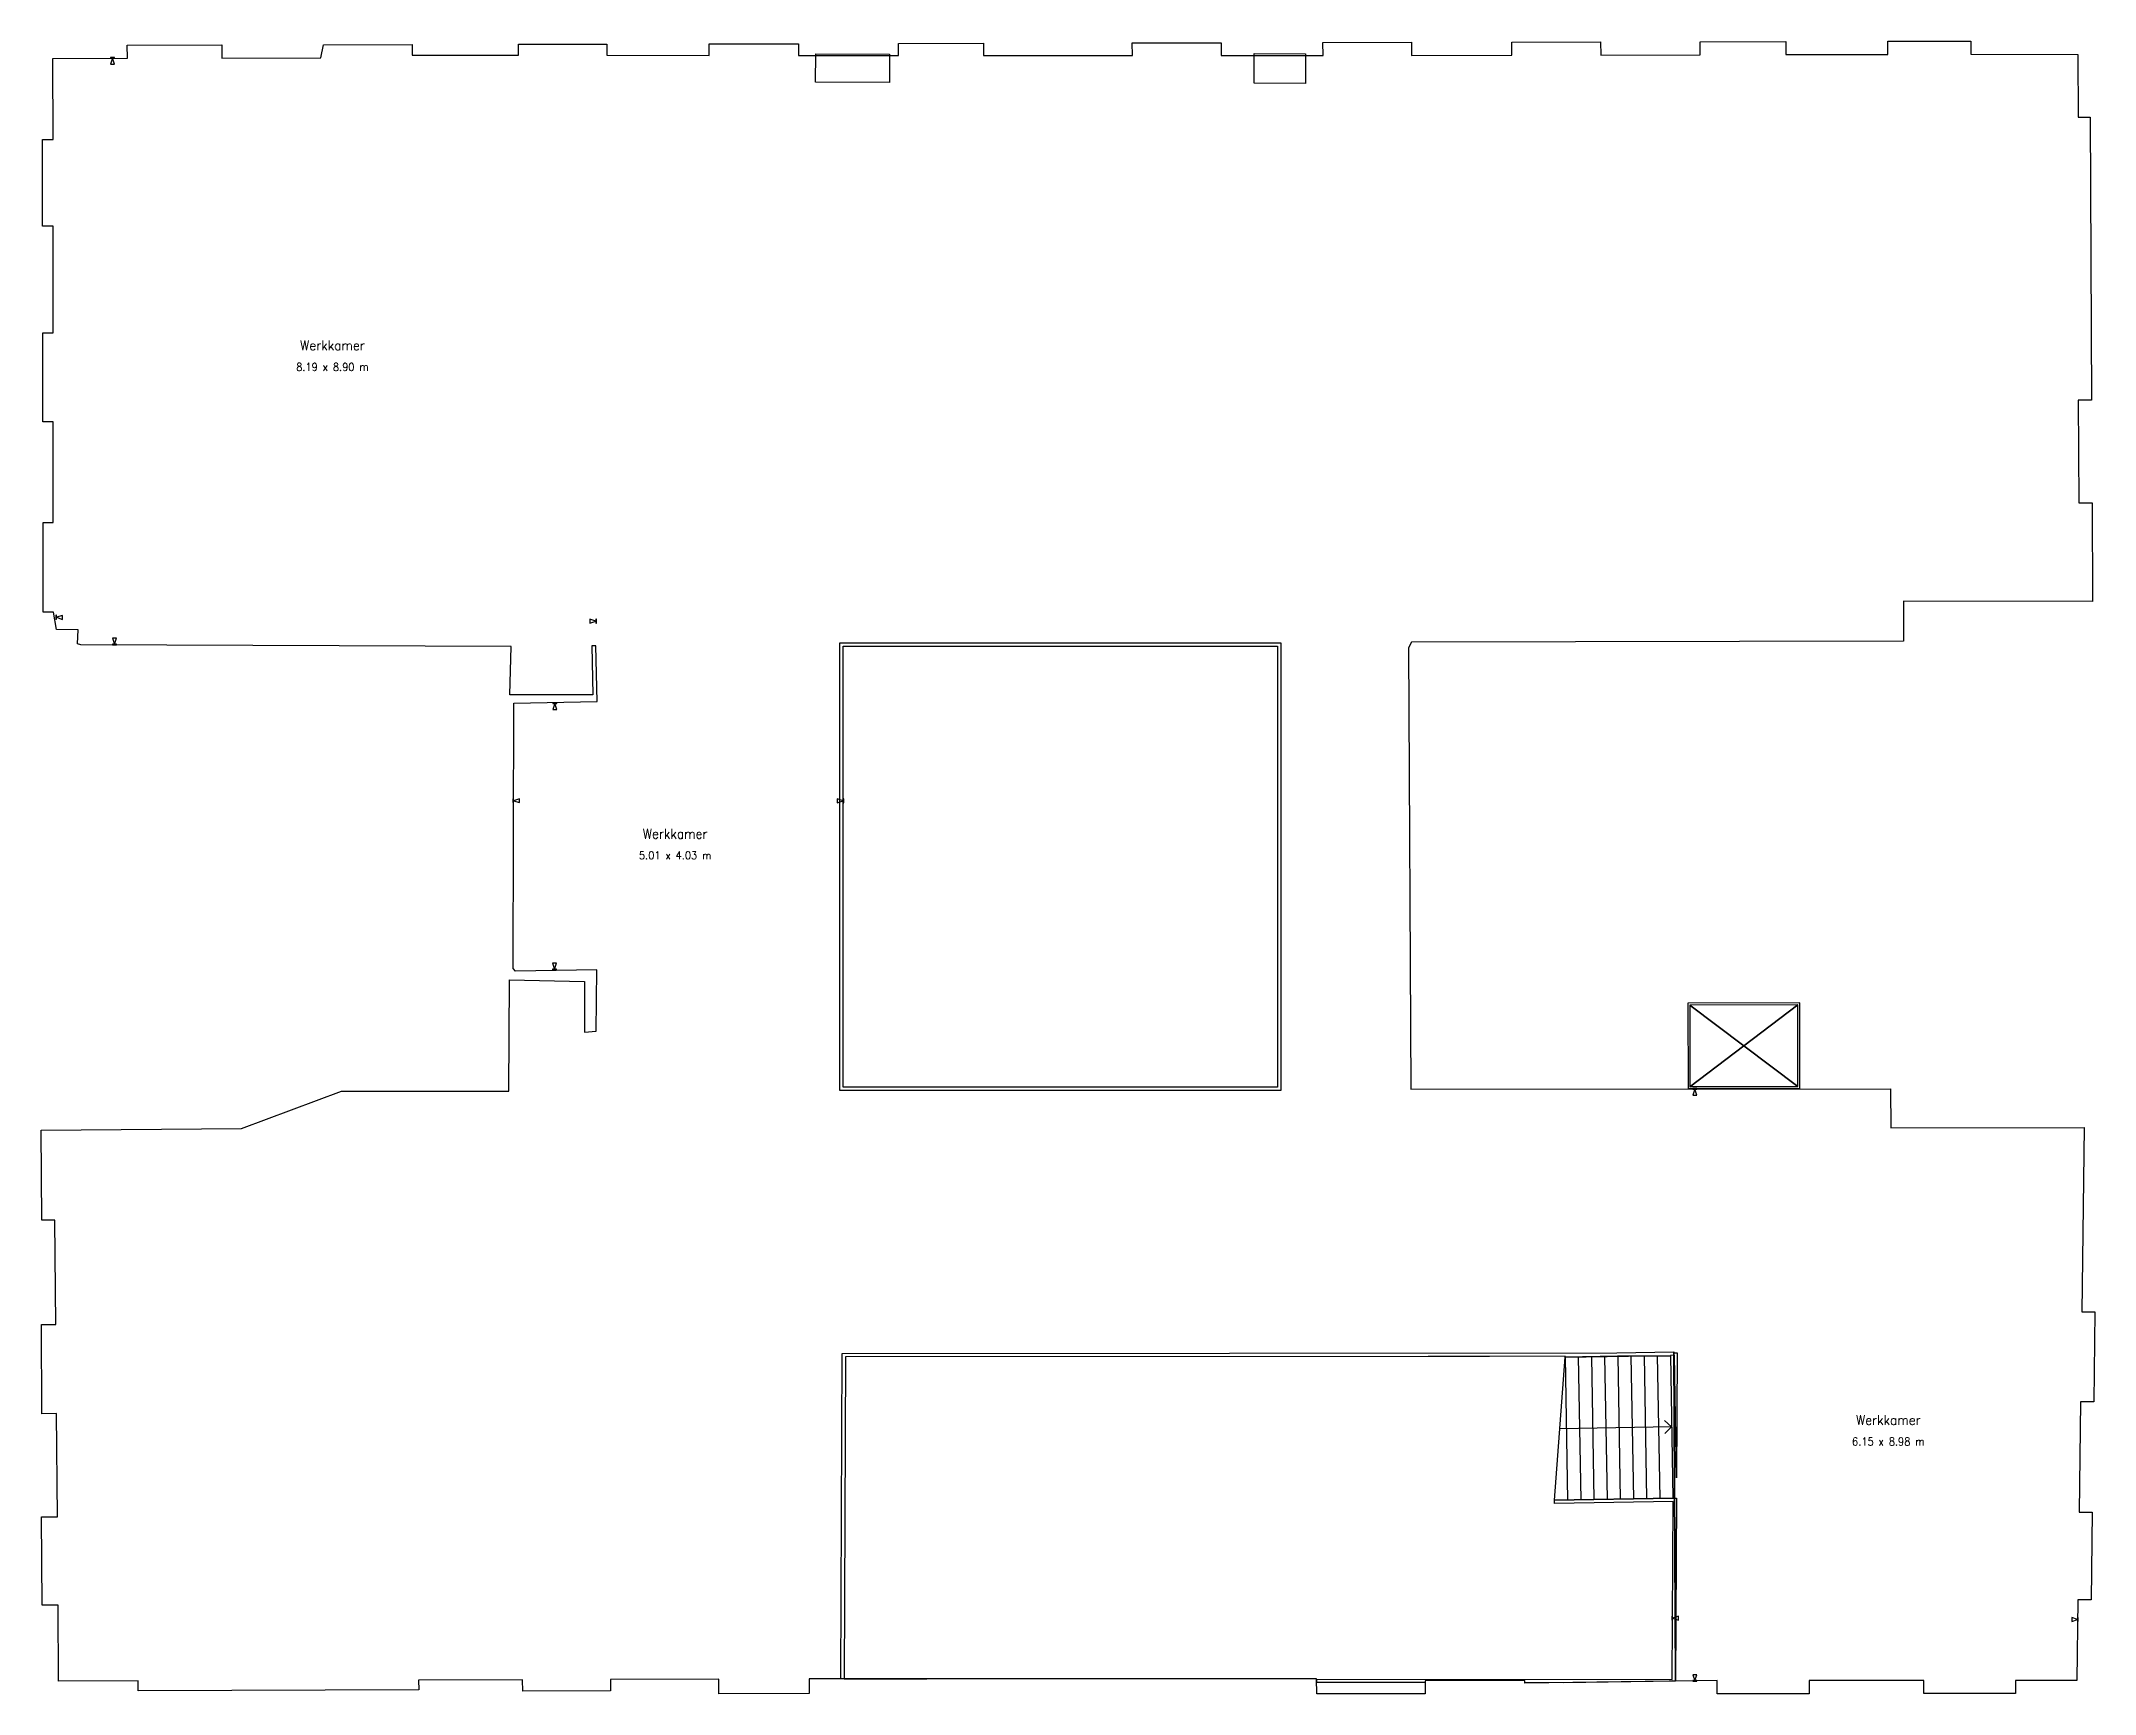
# Model space of a CAD drawing. Extents: x 99 to 3218, y 120 to 2630.
import ezdxf
from ezdxf.enums import TextEntityAlignment as Align

# ---------------------------------------------------------------- set-up
doc = ezdxf.new("R2010")
doc.units = 0
for name, color, linetype in [('Arrows', 7, 'CONTINUOUS'), ('Furnitures', 7, 'CONTINUOUS'), ('Pillars', 7, 'CONTINUOUS'), ('Staircases', 7, 'CONTINUOUS'), ('Texts', 7, 'CONTINUOUS'), ('Walls', 7, 'CONTINUOUS')]:
    doc.layers.add(name, color=color, linetype=linetype)
doc.styles.get("Standard").update_dxf_attribs({"font": 'standard'})

msp = doc.modelspace()

# ---------------------------------------------------------------- linework, layer by layer
at = {"layer": 'Arrows'}
for points in [[(210.3, 2604.2), (210.3, 2605.2), (204.3, 2605.2), (204.3, 2604.2), (210.3, 2604.2)], [(207.4, 2595.2), (210.4, 2595.2), (207.4, 2604.2), (204.4, 2595.2), (207.4, 2595.2)], [(122.2, 1758.1), (121.2, 1758.1), (121.2, 1752.1), (122.2, 1752.1), (122.2, 1758.1)], [(131.2, 1755), (131.2, 1758), (122.2, 1755.1), (131.2, 1752), (131.2, 1755)], [(932.3, 1749.2), (932.3, 1746.2), (941.3, 1749.1), (932.3, 1752.2), (932.3, 1749.2)], [(941.3, 1746.1), (942.3, 1746.1), (942.3, 1752.1), (941.3, 1752.1), (941.3, 1746.1)], [(210.4, 1723.4), (207.4, 1723.4), (210.4, 1714.4), (213.4, 1723.4), (210.4, 1723.4)], [(207.4, 1714.4), (207.4, 1713.4), (213.4, 1713.4), (213.4, 1714.4), (207.4, 1714.4)], [(881.9, 1624.2), (881.9, 1625.2), (875.9, 1625.2), (875.9, 1624.2), (881.9, 1624.2)], [(878.9, 1615.2), (881.9, 1615.2), (878.9, 1624.2), (875.9, 1615.2), (878.9, 1615.2)], [(816.3, 1479.6), (815.3, 1479.6), (815.3, 1473.6), (816.3, 1473.6), (816.3, 1479.6)], [(825.3, 1476.6), (825.3, 1479.6), (816.3, 1476.6), (825.3, 1473.6), (825.3, 1476.6)], [(1307.8, 1476.5), (1307.8, 1473.5), (1316.8, 1476.5), (1307.8, 1479.5), (1307.8, 1476.5)], [(1316.8, 1473.5), (1317.8, 1473.5), (1317.8, 1479.5), (1316.8, 1479.5), (1316.8, 1473.5)], [(878.6, 1229.7), (875.6, 1229.7), (878.6, 1220.7), (881.6, 1229.7), (878.6, 1229.7)], [(875.6, 1220.7), (875.6, 1219.7), (881.6, 1219.7), (881.6, 1220.7), (875.6, 1220.7)], [(2613.3, 1038.5), (2613.3, 1039.5), (2607.3, 1039.5), (2607.3, 1038.5), (2613.3, 1038.5)], [(2610.3, 1029.5), (2613.3, 1029.5), (2610.3, 1038.5), (2607.3, 1029.5), (2610.3, 1029.5)], [(2576.5, 238.1), (2575.5, 238.1), (2575.5, 232.1), (2576.5, 232.1), (2576.5, 238.1)], [(2585.5, 235.1), (2585.5, 238.1), (2576.5, 235.1), (2585.5, 232.1), (2585.5, 235.1)], [(3182.8, 233.1), (3182.8, 230.1), (3191.8, 233.1), (3182.8, 236.1), (3182.8, 233.1)], [(3191.8, 230), (3192.8, 230), (3192.8, 236), (3191.8, 236), (3191.8, 230)], [(2610.3, 149.1), (2607.3, 149.1), (2610.3, 140.1), (2613.3, 149.1), (2610.3, 149.1)], [(2607.3, 140.1), (2607.3, 139.1), (2613.3, 139.1), (2613.3, 140.1), (2607.3, 140.1)]]:
    msp.add_lwpolyline(points, close=True, dxfattribs=at)
at = {"layer": 'Furnitures'}
for points in [[(2600.1, 1039.2), (2770.1, 1039.6), (2769.8, 1169.6), (2599.8, 1169.2), (2600.1, 1039.2)], [(2603.1, 1042.2), (2767.1, 1042.6), (2766.8, 1166.6), (2602.8, 1166.2), (2603.1, 1042.2)], [(2603.1, 1042.2), (2766.8, 1166.6), (2603.1, 1042.2), (2767.1, 1042.5), (2602.8, 1166.1), (2767.1, 1042.5)]]:
    msp.add_lwpolyline(points, close=True, dxfattribs=at)
at = {"layer": 'Pillars'}
for points in [[(1387.2, 2567.3), (1275.2, 2568), (1275.4, 2611), (1387.4, 2610.3)], [(2019.2, 2565.8), (1941.2, 2566.2), (1941.4, 2611.2), (2019.4, 2610.8)]]:
    msp.add_lwpolyline(points, close=True, dxfattribs=at)
at = {"layer": 'Staircases'}
for p, q in [((2413.5, 631.4), (2417.2, 414.4)), ((2433.5, 631.7), (2437.2, 414.8)), ((2453.5, 632.1), (2457.2, 415.1)), ((2473.5, 632.4), (2477.1, 415.5)), ((2493.5, 632.8), (2497.1, 415.8)), ((2513.5, 633.1), (2517.1, 416.1)), ((2533.5, 633.4), (2537.1, 416.5)), ((2553.5, 633.8), (2557.1, 416.8)), ((2573.5, 634.1), (2577.1, 417.1))]:
    msp.add_line(p, q, dxfattribs=at)
for points in [[(1981.8, 1036.5), (1311.8, 1036.5), (1311.8, 1716.5), (1981.8, 1716.5), (1981.8, 1036.5)], [(1976.8, 1041.5), (1316.8, 1041.5), (1316.8, 1711.5), (1976.8, 1711.5), (1976.8, 1041.5)], [(2581, 139.3), (2410.8, 136.9), (2352.3, 137), (2352.3, 140.1), (2200.7, 140), (2200.7, 137), (2036.2, 137.1), (2036.2, 142.1), (2576.1, 141.7), (2577.5, 412.1), (2397.3, 409.1), (2397.2, 414.1), (2577.2, 417.1), (2577.5, 417.1), (2582.5, 417.2), (2581, 139.3), (2578.4, 637.8), (2583.6, 637.8), (2582.6, 448), (2579.5, 634.2), (2573.5, 634.1), (2573.5, 632.8), (2492.8, 632.7), (2413.5, 631.4), (2413.5, 632.7), (2298.5, 632.6), (2205.6, 632.5), (1320.5, 631.8), (1318.6, 142.7), (1444.2, 142.6), (1313.6, 142.6), (1315.5, 636.9), (2492.1, 637.8), (2578.4, 639.3), (2578.4, 637.8)], [(2577.1, 417.1), (2397.1, 414.1), (2413.4, 631.4), (2573.4, 634.1), (2577.1, 417.1)]]:
    msp.add_lwpolyline(points, close=True, dxfattribs=at)
for points in [[(2564.6, 535.4), (2574.8, 525.6), (2565, 515.4)], [(2575.3, 525.6), (2405.3, 522.7)]]:
    msp.add_lwpolyline(points, dxfattribs=at)
at = {"layer": 'Walls'}
msp.add_lwpolyline([(3029.7, 2610.3), (3191.9, 2610), (3192.6, 2514.5), (3210.7, 2514.6), (3212.9, 2084.9), (3192.9, 2084.8), (3193.7, 1929.1), (3213.7, 1929.2), (3214.4, 1778.9), (2927.5, 1779.4), (2927.5, 1718.9), (2180.2, 1717.4), (2175.7, 1708.6), (2179.1, 1038.4), (2907.5, 1038.7), (2908, 979.5), (3201.9, 980.1), (3198.1, 700.3), (3218.1, 700), (3216.3, 563.3), (3196.3, 563.5), (3194, 396.1), (3214, 395.9), (3212.2, 262.6), (3192.2, 262.9), (3190.6, 140.3), (3097.5, 140.3), (3097.5, 120.3), (2958.1, 120.3), (2958.1, 140.3), (2784, 140.2), (2784, 120.2), (2644.4, 120.2), (2644.4, 140.2), (2352.2, 136.1), (2352.2, 140.1), (2200.7, 140), (2200.7, 120), (2036.3, 119.9), (2036.1, 142.8), (1265.2, 142.6), (1265.3, 120.6), (1128.2, 120.2), (1128.1, 142.2), (963.4, 141.7), (963.4, 124.7), (830.3, 124.3), (830.2, 141.3), (672.2, 140.9), (672.3, 125.9), (246.5, 124.7), (246.4, 139.7), (125.5, 139.4), (124.6, 254.8), (100.6, 254.6), (99.5, 388.8), (123.5, 389), (122.2, 545.7), (100.2, 545.5), (99.2, 680.8), (121.2, 681), (119.9, 839.5), (99.9, 839.3), (98.8, 976), (403.3, 978.5), (555.3, 1035.5), (809.2, 1035.5), (810, 1204.6), (924.3, 1202.2), (923.9, 1125.2), (941.8, 1126.7), (942.7, 1219.5), (819.5, 1217.7), (815.6, 1221.5), (816.7, 1624.5), (943.4, 1627.4), (941.2, 1712), (935.2, 1711.8), (936.7, 1637.6), (810.5, 1637.2), (812.8, 1710.8), (159.3, 1713.3), (154.3, 1714.9), (154.9, 1736), (122.2, 1736.7), (117.5, 1762.8), (102.2, 1762.8), (102, 1898.9), (117.4, 1898.9), (117.3, 2051.8), (101.7, 2051.8), (101.5, 2187.1), (117.2, 2187.1), (117.1, 2349), (101.2, 2349), (101, 2480.6), (117, 2480.7), (116.9, 2603.8), (229.9, 2604.2), (229.8, 2624.2), (373.2, 2624.5), (373.3, 2604.5), (523.5, 2604.8), (527.8, 2624.8), (662.3, 2625.1), (662.3, 2608.7), (824, 2608.7), (824, 2625.4), (958.2, 2625.6), (958.3, 2608.7), (1113.5, 2608.6), (1113.5, 2625.9), (1249.2, 2626.2), (1249.3, 2608.6), (1401.1, 2608.6), (1401, 2626.7), (1530.2, 2627), (1530.3, 2608.5), (1756.2, 2608.5), (1756.1, 2627.5), (1891.1, 2627.8), (1891.1, 2608.4), (2045.8, 2608.4), (2045.7, 2628.1), (2180.1, 2628.4), (2180.1, 2608.4), (2332.4, 2608.7), (2332.4, 2628.7), (2467.4, 2629), (2467.5, 2609), (2618.8, 2609.4), (2618.7, 2629.4), (2748.7, 2629.7), (2748.8, 2609.7), (2903.8, 2610), (2903.8, 2630), (3029.6, 2630.3)], close=True, dxfattribs=at)

# ---------------------------------------------------------------- texts
at = {"layer": 'Texts'}
for s, height, p in [('Werkkamer', 14.86, (541.3, 2168.2)), ('8.19 x 8.90 m', 12, (541.3, 2135.4)), ('Werkkamer', 14.86, (1061.8, 1426.3)), ('5.01 x 4.03 m', 12, (1061.8, 1393.6)), ('Werkkamer', 14.86, (2904.3, 535.9)), ('6.15 x 8.98 m', 12, (2904.3, 503.2))]:
    msp.add_text(s, height=height, dxfattribs=at).set_placement(p, align=Align.MIDDLE_CENTER)

doc.saveas('drawing.dxf')
